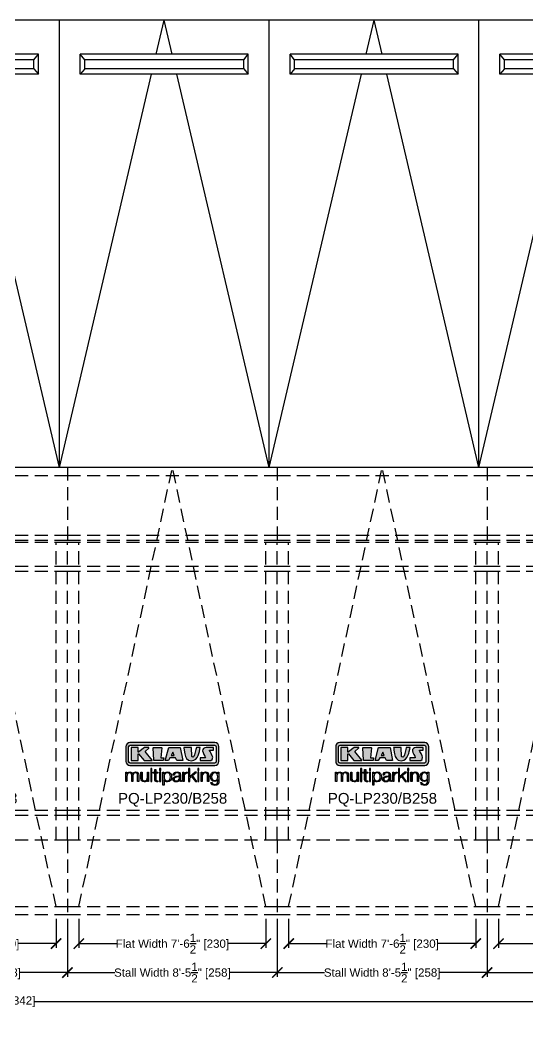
# Model space of a CAD drawing. Extents: x -210816 to 22943, y 10566 to 41486.
# Drawn here: x 20185.5 to 20431.3, y 14154.1 to 14642 of the extents above; entities that cross this region are included whole.
import ezdxf

# ---------------------------------------------------------------- set-up
doc = ezdxf.new("R2010")
doc.units = 0
doc.header["$MEASUREMENT"] = 0
doc.linetypes.add('DASHED', pattern=[0.2067, 0.1654, -0.0413])
doc.linetypes.add('HIDDEN', pattern=[9.525, 6.35, -3.175])
doc.layers.get('0').update_dxf_attribs({"linetype": 'CONTINUOUS'})
doc.layers.get('DEFPOINTS').update_dxf_attribs({"linetype": 'CONTINUOUS'})
for name, color, linetype in [('DIM', 6, 'CONTINUOUS'), ('KLAUS', 30, 'CONTINUOUS'), ('LOGO', 7, 'CONTINUOUS')]:
    doc.layers.add(name, color=color, linetype=linetype)
doc.styles.get("Standard").update_dxf_attribs({"font": 'arial.ttf'})
doc.dimstyles.get("Standard").update_dxf_attribs({"dimtxt": 5, "dimasz": 5, "dimexe": 2, "dimexo": 2, "dimgap": 0.09, "dimtad": 0, "dimtih": 1, "dimtoh": 1, "dimdec": 1, "dimzin": 0, "dimdsep": 46, "dimlunit": 4, "dimtxsty": 'Standard', "dimblk": 'ARCHTICK', "dimcen": -0.09, "dimadec": 0, "dimazin": 0, "dimtfac": 1, "dimtdec": 4, "dimtofl": 0, "dimtmove": 0, "dimatfit": 3, "dimldrblk": 'ARCHTICK', "dimfxl": 1, "dimtolj": 1, "dimtzin": 0, "dimarcsym": 0})

# ---------------------------------------------------------------- blocks, each defined once
blk = doc.blocks.new('KLAUS')
at = {"layer": 'LOGO'}
h = blk.add_hatch(color=8, dxfattribs=at)
h.dxf.hatch_style = 2
edge = h.paths.add_edge_path()
edge.add_spline(control_points=[(3.6, 29.09), (2.88, 29.09), (2.3, 28.51), (2.3, 27.8), (2.3, 27.8), (2.3, 16.11), (2.3, 16.11), (2.3, 15.39), (2.88, 14.81), (3.6, 14.81), (3.6, 14.81), (71.16, 14.81), (71.16, 14.81), (71.88, 14.81), (72.46, 15.39), (72.46, 16.11), (72.46, 16.11), (72.46, 27.8), (72.46, 27.8), (72.46, 28.51), (71.88, 29.09), (71.16, 29.09), (71.16, 29.09), (3.6, 29.09), (3.6, 29.09), (3.6, 29.09), (3.6, 29.09), (3.6, 29.09)], knot_values=[0, 0, 0, 0, 1, 1, 1, 2, 2, 2, 3, 3, 3, 4, 4, 4, 5, 5, 5, 6, 6, 6, 7, 7, 7, 8, 8, 8, 9, 9, 9, 9], degree=3, periodic=0)
edge = h.paths.add_edge_path()
edge.add_spline(control_points=[(3.35, 31.23), (3.35, 31.23), (71.47, 31.23), (71.47, 31.23), (73.26, 31.23), (74.71, 29.77), (74.71, 27.99), (74.71, 27.99), (74.71, 16.17), (74.71, 16.17), (74.71, 14.38), (73.26, 12.93), (71.47, 12.93), (71.47, 12.93), (3.35, 12.93), (3.35, 12.93), (1.56, 12.93), (0.11, 14.38), (0.11, 16.17), (0.11, 16.17), (0.11, 27.99), (0.11, 27.99), (0.11, 29.77), (1.56, 31.23), (3.35, 31.23), (3.35, 31.23), (3.35, 31.23), (3.35, 31.23)], knot_values=[0, 0, 0, 0, 1, 1, 1, 2, 2, 2, 3, 3, 3, 4, 4, 4, 5, 5, 5, 6, 6, 6, 7, 7, 7, 8, 8, 8, 9, 9, 9, 9], degree=3, periodic=0)
h = blk.add_hatch(color=8, dxfattribs=at)
h.dxf.hatch_style = 2
edge = h.paths.add_edge_path()
edge.add_spline(control_points=[(4.5, 27.33), (4.5, 27.33), (9.7, 27.33), (9.7, 27.33), (9.84, 27.33), (9.96, 27.22), (9.96, 27.08), (9.96, 27.08), (9.96, 23.69), (9.96, 23.69), (9.96, 23.69), (9.94, 23.64), (10.04, 23.59), (10.14, 23.53), (10.2, 23.57), (10.2, 23.57), (10.2, 23.57), (10.51, 23.75), (10.51, 23.75), (10.51, 23.75), (14.94, 27.33), (14.94, 27.33), (14.94, 27.33), (18.41, 27.33), (18.41, 27.33), (18.41, 27.33), (18.49, 27.33), (18.56, 27.2), (18.65, 27.04), (18.53, 26.91), (18.53, 26.91), (18.53, 26.91), (15.49, 24.11), (15.49, 24.11), (15.49, 24.11), (21.14, 17.06), (21.14, 17.06), (21.14, 17.06), (21.13, 16.91), (21.13, 16.91), (21.08, 16.84), (20.99, 16.82), (20.99, 16.82), (20.99, 16.82), (14.7, 16.82), (14.7, 16.82), (14.7, 16.82), (10.26, 22.17), (10.26, 22.17), (10.26, 22.17), (10.19, 22.24), (10.08, 22.21), (9.97, 22.18), (9.96, 22.11), (9.96, 22.11), (9.96, 22.11), (9.96, 17.08), (9.96, 17.08), (9.96, 16.94), (9.84, 16.82), (9.7, 16.82), (9.7, 16.82), (4.5, 16.82), (4.5, 16.82), (4.36, 16.82), (4.25, 16.94), (4.25, 17.08), (4.25, 17.08), (4.25, 27.08), (4.25, 27.08), (4.25, 27.22), (4.36, 27.33), (4.5, 27.33), (4.5, 27.33), (4.5, 27.33), (4.5, 27.33)], knot_values=[0, 0, 0, 0, 1, 1, 1, 2, 2, 2, 3, 3, 3, 4, 4, 4, 5, 5, 5, 6, 6, 6, 7, 7, 7, 8, 8, 8, 9, 9, 9, 10, 10, 10, 11, 11, 11, 12, 12, 12, 13, 13, 13, 14, 14, 14, 15, 15, 15, 16, 16, 16, 17, 17, 17, 18, 18, 18, 19, 19, 19, 20, 20, 20, 21, 21, 21, 22, 22, 22, 23, 23, 23, 24, 24, 24, 25, 25, 25, 25], degree=3, periodic=0)
h = blk.add_hatch(color=8, dxfattribs=at)
h.dxf.hatch_style = 2
h.paths.add_polyline_path([(22.42, 17.06), (21.97, 27.15), (22.24, 27.33), (28.55, 27.33), (28.86, 26.97), (28.01, 19.08), (30.26, 19.07), (30.44, 18.95), (30.08, 16.95), (29.49, 16.82), (22.6, 16.82)])
h = blk.add_hatch(color=8, dxfattribs=at)
h.paths.add_polyline_path([(36.52, 21.01), (38.93, 21.01), (37.87, 23.57)])
h.paths.add_polyline_path([(34.52, 27.33), (43.65, 27.33), (45.76, 16.94), (45.57, 16.82), (40.83, 16.82), (39.89, 18.95), (35.42, 18.95), (34.27, 16.82), (31.78, 16.82), (31.66, 17)])
h = blk.add_hatch(color=8, dxfattribs=at)
h.dxf.hatch_style = 2
edge = h.paths.add_edge_path()
edge.add_spline(control_points=[(52.69, 27.32), (52.69, 27.32), (52.88, 20.14), (52.88, 20.14), (53.01, 19.89), (53.2, 19.77), (53.43, 19.71), (53.91, 19.59), (54.43, 19.57), (54.64, 20.03), (55.23, 21.34), (56.27, 25.45), (56.6, 27.33), (56.6, 27.33), (59.77, 27.33), (59.77, 27.33), (58.77, 23.9), (58.56, 16.82), (52.63, 16.76), (48.72, 16.72), (48.01, 19.35), (47.27, 22.24), (46.89, 23.68), (46.54, 27.33), (46.54, 27.33), (46.54, 27.33), (52.69, 27.32), (52.69, 27.32), (52.69, 27.32), (52.69, 27.32), (52.69, 27.32)], knot_values=[0, 0, 0, 0, 1, 1, 1, 2, 2, 2, 3, 3, 3, 4, 4, 4, 5, 5, 5, 6, 6, 6, 7, 7, 7, 8, 8, 8, 9, 9, 9, 10, 10, 10, 10], degree=3, periodic=0)
h = blk.add_hatch(color=8, dxfattribs=at)
h.dxf.hatch_style = 2
edge = h.paths.add_edge_path()
edge.add_spline(control_points=[(64.46, 27.33), (64.46, 27.33), (70.31, 27.33), (70.31, 27.33), (70.31, 26.52), (70.31, 26.02), (70.31, 25.12), (70.31, 25.12), (67.3, 25.12), (67.3, 25.12), (67.24, 25.04), (67.25, 25.11), (67.25, 24.91), (67.25, 24.88), (69.73, 20.38), (69.73, 19.57), (69.73, 16.4), (67.22, 16.81), (65.9, 16.82), (65.9, 16.82), (59.59, 16.82), (59.59, 16.82), (59.59, 17.76), (59.59, 18.23), (59.59, 19.14), (59.59, 19.14), (63.75, 19.14), (63.75, 19.14), (63.82, 19.22), (63.81, 19.11), (63.81, 19.31), (63.81, 20.32), (61.58, 23.06), (61.58, 24.63), (61.58, 26.33), (62.83, 27.34), (64.46, 27.33), (64.46, 27.33), (64.46, 27.33), (64.46, 27.33)], knot_values=[0, 0, 0, 0, 1, 1, 1, 2, 2, 2, 3, 3, 3, 4, 4, 4, 5, 5, 5, 6, 6, 6, 7, 7, 7, 8, 8, 8, 9, 9, 9, 10, 10, 10, 11, 11, 11, 12, 12, 12, 13, 13, 13, 13], degree=3, periodic=0)
h = blk.add_hatch(color=30, dxfattribs=at)
h.dxf.hatch_style = 2
h.paths.add_polyline_path([(20.07, 0), (20.99, 0), (20.99, 10.45), (20.07, 10.45)])
h = blk.add_hatch(color=30, dxfattribs=at)
h.dxf.hatch_style = 2
edge = h.paths.add_edge_path()
edge.add_spline(control_points=[(24.22, 9.82), (24.22, 9.82), (23.3, 9.82), (23.3, 9.82), (23.3, 9.82), (23.3, 7.55), (23.3, 7.55), (23.3, 7.55), (21.98, 7.55), (21.98, 7.55), (21.98, 7.55), (21.98, 6.78), (21.98, 6.78), (21.98, 6.78), (23.3, 6.78), (23.3, 6.78), (23.3, 6.78), (23.3, 1.61), (23.3, 1.61), (23.28, 0.32), (23.71, -0.09), (24.94, -0.09), (25.22, -0.09), (25.48, -0.06), (25.76, -0.06), (25.76, -0.06), (25.76, 0.73), (25.76, 0.73), (25.5, 0.7), (25.23, 0.69), (24.97, 0.69), (24.31, 0.73), (24.22, 1.08), (24.22, 1.68), (24.22, 1.68), (24.22, 6.78), (24.22, 6.78), (24.22, 6.78), (25.76, 6.78), (25.76, 6.78), (25.76, 6.78), (25.76, 7.55), (25.76, 7.55), (25.76, 7.55), (24.22, 7.55), (24.22, 7.55), (24.22, 7.55), (24.22, 9.82), (24.22, 9.82), (24.22, 9.82), (24.22, 9.82), (24.22, 9.82)], knot_values=[0, 0, 0, 0, 1, 1, 1, 2, 2, 2, 3, 3, 3, 4, 4, 4, 5, 5, 5, 6, 6, 6, 7, 7, 7, 8, 8, 8, 9, 9, 9, 10, 10, 10, 11, 11, 11, 12, 12, 12, 13, 13, 13, 14, 14, 14, 15, 15, 15, 16, 16, 16, 17, 17, 17, 17], degree=3, periodic=0)
h = blk.add_hatch(color=30, dxfattribs=at)
h.paths.add_polyline_path([(27.1, 0), (28.03, 0), (28.03, 7.55), (27.1, 7.55)])
h.paths.add_polyline_path([(27.1, 8.98), (28.03, 8.98), (28.03, 10.45), (27.1, 10.45)])
h = blk.add_hatch(color=30, dxfattribs=at)
h.dxf.hatch_style = 2
h.paths.add_polyline_path([(50.4, 0), (51.32, 0), (51.32, 2.87), (52.82, 4.11), (55.8, 0), (56.96, 0), (53.52, 4.76), (56.74, 7.55), (55.51, 7.55), (51.32, 3.89), (51.32, 10.45), (50.4, 10.45)])
h = blk.add_hatch(color=30, dxfattribs=at)
h.paths.add_polyline_path([(57.74, 0), (58.66, 0), (58.66, 7.55), (57.74, 7.55)])
h.paths.add_polyline_path([(57.74, 8.98), (58.66, 8.98), (58.66, 10.45), (57.74, 10.45)])
h = blk.add_hatch(color=30, dxfattribs=at)
h.dxf.hatch_style = 2
edge = h.paths.add_edge_path()
edge.add_spline(control_points=[(0, 0), (0, 0), (0.92, 0), (0.92, 0), (0.92, 0), (0.92, 4.22), (0.92, 4.22), (0.94, 5.8), (1.58, 7), (3.18, 7), (4.35, 7), (4.77, 6.15), (4.76, 5.12), (4.76, 5.12), (4.76, 0), (4.76, 0), (4.76, 0), (5.68, 0), (5.68, 0), (5.68, 0), (5.68, 4.27), (5.68, 4.27), (5.68, 5.68), (6.14, 7), (7.73, 7), (9.05, 7), (9.52, 6.32), (9.52, 5.08), (9.52, 5.08), (9.52, 0), (9.52, 0), (9.52, 0), (10.44, 0), (10.44, 0), (10.44, 0), (10.44, 5.12), (10.44, 5.12), (10.44, 6.91), (9.59, 7.77), (7.94, 7.77), (6.94, 7.77), (5.99, 7.29), (5.54, 6.3), (5.26, 7.29), (4.36, 7.77), (3.37, 7.77), (2.17, 7.77), (1.38, 7.19), (0.89, 6.28), (0.89, 6.28), (0.85, 6.28), (0.85, 6.28), (0.85, 6.28), (0.85, 7.55), (0.85, 7.55), (0.85, 7.55), (0, 7.55), (0, 7.55), (0, 7.55), (0, 0), (0, 0), (0, 0), (0, 0), (0, 0)], knot_values=[0, 0, 0, 0, 1, 1, 1, 2, 2, 2, 3, 3, 3, 4, 4, 4, 5, 5, 5, 6, 6, 6, 7, 7, 7, 8, 8, 8, 9, 9, 9, 10, 10, 10, 11, 11, 11, 12, 12, 12, 13, 13, 13, 14, 14, 14, 15, 15, 15, 16, 16, 16, 17, 17, 17, 18, 18, 18, 19, 19, 19, 20, 20, 20, 21, 21, 21, 21], degree=3, periodic=0)
h = blk.add_hatch(color=30, dxfattribs=at)
h.dxf.hatch_style = 2
edge = h.paths.add_edge_path()
edge.add_spline(control_points=[(18.31, 7.55), (18.31, 7.55), (17.39, 7.55), (17.39, 7.55), (17.39, 7.55), (17.39, 3.59), (17.39, 3.59), (17.39, 2.05), (16.7, 0.56), (15.12, 0.56), (13.66, 0.56), (13.15, 1.27), (13.1, 2.64), (13.1, 2.64), (13.1, 7.55), (13.1, 7.55), (13.1, 7.55), (12.18, 7.55), (12.18, 7.55), (12.18, 7.55), (12.18, 2.65), (12.18, 2.65), (12.18, 0.89), (12.93, -0.22), (14.83, -0.22), (15.96, -0.22), (16.95, 0.35), (17.44, 1.36), (17.44, 1.36), (17.47, 1.36), (17.47, 1.36), (17.47, 1.36), (17.47, 0), (17.47, 0), (17.47, 0), (18.31, 0), (18.31, 0), (18.31, 0), (18.31, 7.55), (18.31, 7.55), (18.31, 7.55), (18.31, 7.55), (18.31, 7.55)], knot_values=[0, 0, 0, 0, 1, 1, 1, 2, 2, 2, 3, 3, 3, 4, 4, 4, 5, 5, 5, 6, 6, 6, 7, 7, 7, 8, 8, 8, 9, 9, 9, 10, 10, 10, 11, 11, 11, 12, 12, 12, 13, 13, 13, 14, 14, 14, 14], degree=3, periodic=0)
h = blk.add_hatch(color=30, dxfattribs=at)
edge = h.paths.add_edge_path()
edge.add_spline(control_points=[(35.84, 3.78), (35.84, 2.21), (35.12, 0.56), (33.37, 0.56), (31.4, 0.56), (30.72, 2.21), (30.72, 3.78), (30.72, 5.49), (31.33, 7), (33.37, 7), (35.12, 7), (35.84, 5.34), (35.84, 3.78), (35.84, 3.78), (35.84, 3.78), (35.84, 3.78)], knot_values=[0, 0, 0, 0, 1, 1, 1, 2, 2, 2, 3, 3, 3, 4, 4, 4, 5, 5, 5, 5], degree=3, periodic=0)
edge = h.paths.add_edge_path()
edge.add_spline(control_points=[(29.79, -2.8), (29.79, -2.8), (30.72, -2.8), (30.72, -2.8), (30.72, -2.8), (30.72, 1.43), (30.72, 1.43), (30.72, 1.43), (30.74, 1.43), (30.74, 1.43), (31.14, 0.35), (32.24, -0.22), (33.37, -0.22), (35.66, -0.22), (36.76, 1.64), (36.76, 3.78), (36.76, 5.91), (35.66, 7.77), (33.37, 7.77), (32.15, 7.77), (31.1, 7.14), (30.67, 6.12), (30.67, 6.12), (30.64, 6.12), (30.64, 6.12), (30.64, 6.12), (30.64, 7.55), (30.64, 7.55), (30.64, 7.55), (29.79, 7.55), (29.79, 7.55), (29.79, 7.55), (29.79, -2.8), (29.79, -2.8), (29.79, -2.8), (29.79, -2.8), (29.79, -2.8)], knot_values=[0, 0, 0, 0, 1, 1, 1, 2, 2, 2, 3, 3, 3, 4, 4, 4, 5, 5, 5, 6, 6, 6, 7, 7, 7, 8, 8, 8, 9, 9, 9, 10, 10, 10, 11, 11, 11, 12, 12, 12, 12], degree=3, periodic=0)
h = blk.add_hatch(color=30, dxfattribs=at)
edge = h.paths.add_edge_path()
edge.add_spline(control_points=[(43.03, 2.93), (43.04, 1.45), (41.8, 0.56), (40.39, 0.56), (39.53, 0.56), (38.71, 1.13), (38.71, 2.05), (38.71, 3.53), (40.66, 3.51), (42.22, 3.79), (42.47, 3.84), (42.88, 3.91), (43, 4.13), (43, 4.13), (43.03, 4.13), (43.03, 4.13), (43.03, 4.13), (43.03, 2.93), (43.03, 2.93), (43.03, 2.93), (43.03, 2.93), (43.03, 2.93)], knot_values=[0, 0, 0, 0, 1, 1, 1, 2, 2, 2, 3, 3, 3, 4, 4, 4, 5, 5, 5, 6, 6, 6, 7, 7, 7, 7], degree=3, periodic=0)
edge = h.paths.add_edge_path()
edge.add_spline(control_points=[(39.03, 5.24), (39.06, 6.47), (39.91, 7), (41.05, 7), (42.14, 7), (43.03, 6.69), (43.03, 5.45), (43.03, 4.61), (42.6, 4.51), (41.84, 4.42), (39.85, 4.19), (37.79, 4.11), (37.79, 1.99), (37.79, 0.47), (38.93, -0.22), (40.32, -0.22), (41.77, -0.22), (42.43, 0.34), (43.07, 1.32), (43.07, 1.32), (43.1, 1.32), (43.1, 1.32), (43.1, 0.53), (43.25, 0), (44.19, 0), (44.43, 0), (44.58, 0.01), (44.79, 0.06), (44.79, 0.06), (44.79, 0.83), (44.79, 0.83), (44.71, 0.81), (44.6, 0.78), (44.49, 0.78), (44.13, 0.78), (43.95, 0.98), (43.95, 1.33), (43.95, 1.33), (43.95, 5.34), (43.95, 5.34), (43.95, 7.36), (42.5, 7.77), (41.17, 7.77), (39.44, 7.77), (38.2, 7.01), (38.11, 5.24), (38.11, 5.24), (39.03, 5.24), (39.03, 5.24), (39.03, 5.24), (39.03, 5.24), (39.03, 5.24)], knot_values=[0, 0, 0, 0, 1, 1, 1, 2, 2, 2, 3, 3, 3, 4, 4, 4, 5, 5, 5, 6, 6, 6, 7, 7, 7, 8, 8, 8, 9, 9, 9, 10, 10, 10, 11, 11, 11, 12, 12, 12, 13, 13, 13, 14, 14, 14, 15, 15, 15, 16, 16, 16, 17, 17, 17, 17], degree=3, periodic=0)
h = blk.add_hatch(color=30, dxfattribs=at)
h.dxf.hatch_style = 2
edge = h.paths.add_edge_path()
edge.add_spline(control_points=[(45.79, 0), (45.79, 0), (46.71, 0), (46.71, 0), (46.71, 0), (46.71, 4.03), (46.71, 4.03), (46.71, 5.59), (47.85, 6.82), (49.52, 6.73), (49.52, 6.73), (49.52, 7.66), (49.52, 7.66), (48.16, 7.72), (47.14, 7), (46.67, 5.78), (46.67, 5.78), (46.64, 5.78), (46.64, 5.78), (46.64, 5.78), (46.64, 7.55), (46.64, 7.55), (46.64, 7.55), (45.79, 7.55), (45.79, 7.55), (45.79, 7.55), (45.79, 0), (45.79, 0), (45.79, 0), (45.79, 0), (45.79, 0)], knot_values=[0, 0, 0, 0, 1, 1, 1, 2, 2, 2, 3, 3, 3, 4, 4, 4, 5, 5, 5, 6, 6, 6, 7, 7, 7, 8, 8, 8, 9, 9, 9, 10, 10, 10, 10], degree=3, periodic=0)
h = blk.add_hatch(color=30, dxfattribs=at)
h.dxf.hatch_style = 2
edge = h.paths.add_edge_path()
edge.add_spline(control_points=[(60.41, 0), (60.41, 0), (61.33, 0), (61.33, 0), (61.33, 0), (61.33, 4.41), (61.33, 4.41), (61.36, 5.89), (62.24, 7), (63.7, 7), (65.2, 7), (65.62, 6.02), (65.62, 4.71), (65.62, 4.71), (65.62, 0), (65.62, 0), (65.62, 0), (66.54, 0), (66.54, 0), (66.54, 0), (66.54, 4.86), (66.54, 4.86), (66.54, 6.66), (65.9, 7.77), (63.78, 7.77), (62.71, 7.77), (61.7, 7.16), (61.36, 6.25), (61.36, 6.25), (61.33, 6.25), (61.33, 6.25), (61.33, 6.25), (61.33, 7.55), (61.33, 7.55), (61.33, 7.55), (60.41, 7.55), (60.41, 7.55), (60.41, 7.55), (60.41, 0), (60.41, 0), (60.41, 0), (60.41, 0), (60.41, 0)], knot_values=[0, 0, 0, 0, 1, 1, 1, 2, 2, 2, 3, 3, 3, 4, 4, 4, 5, 5, 5, 6, 6, 6, 7, 7, 7, 8, 8, 8, 9, 9, 9, 10, 10, 10, 11, 11, 11, 12, 12, 12, 13, 13, 13, 14, 14, 14, 14], degree=3, periodic=0)
h = blk.add_hatch(color=30, dxfattribs=at)
edge = h.paths.add_edge_path()
edge.add_spline(control_points=[(71.32, 0.86), (69.62, 0.86), (68.83, 2.34), (68.83, 3.86), (68.83, 5.43), (69.56, 7), (71.32, 7), (73.06, 7), (73.75, 5.34), (73.75, 3.86), (73.75, 2.33), (72.91, 0.86), (71.32, 0.86), (71.32, 0.86), (71.32, 0.86), (71.32, 0.86)], knot_values=[0, 0, 0, 0, 1, 1, 1, 2, 2, 2, 3, 3, 3, 4, 4, 4, 5, 5, 5, 5], degree=3, periodic=0)
edge = h.paths.add_edge_path()
edge.add_spline(control_points=[(74.67, 7.55), (74.67, 7.55), (73.75, 7.55), (73.75, 7.55), (73.75, 7.55), (73.75, 6.25), (73.75, 6.25), (73.75, 6.25), (73.72, 6.25), (73.72, 6.25), (73.35, 7.09), (72.41, 7.77), (71.32, 7.77), (69.13, 7.77), (67.9, 6.05), (67.9, 3.97), (67.9, 1.82), (68.9, 0.09), (71.32, 0.09), (72.4, 0.09), (73.29, 0.72), (73.72, 1.64), (73.72, 1.64), (73.75, 1.64), (73.75, 1.64), (73.75, 1.64), (73.75, 0.61), (73.75, 0.61), (73.75, -1.23), (73.01, -2.24), (71.32, -2.24), (70.29, -2.24), (69.31, -1.85), (69.1, -0.73), (69.1, -0.73), (68.18, -0.73), (68.18, -0.73), (68.31, -2.34), (69.81, -3.02), (71.32, -3.02), (73.79, -3.02), (74.65, -1.64), (74.67, 0.61), (74.67, 0.61), (74.67, 7.55), (74.67, 7.55), (74.67, 7.55), (74.67, 7.55), (74.67, 7.55)], knot_values=[0, 0, 0, 0, 1, 1, 1, 2, 2, 2, 3, 3, 3, 4, 4, 4, 5, 5, 5, 6, 6, 6, 7, 7, 7, 8, 8, 8, 9, 9, 9, 10, 10, 10, 11, 11, 11, 12, 12, 12, 13, 13, 13, 14, 14, 14, 15, 15, 15, 16, 16, 16, 16], degree=3, periodic=0)
for points in [[(22.42, 17.06), (21.97, 27.15), (22.24, 27.33), (28.55, 27.33), (28.86, 26.97), (28.01, 19.08), (30.26, 19.07), (30.44, 18.95), (30.08, 16.95), (29.49, 16.82), (22.6, 16.82), (22.42, 17.06), (22.42, 17.06)], [(34.52, 27.33), (43.65, 27.33), (45.76, 16.94), (45.57, 16.82), (40.83, 16.82), (39.89, 18.95), (35.42, 18.95), (34.27, 16.82), (31.78, 16.82), (31.66, 17), (34.52, 27.33), (34.52, 27.33)], [(36.52, 21.01), (38.93, 21.01), (37.87, 23.57), (36.52, 21.01), (36.52, 21.01)], [(20.07, 0), (20.99, 0), (20.99, 10.45), (20.07, 10.45), (20.07, 0), (20.07, 0)], [(27.1, 8.98), (28.03, 8.98), (28.03, 10.45), (27.1, 10.45), (27.1, 8.98), (27.1, 8.98)], [(50.4, 0), (51.32, 0), (51.32, 2.87), (52.82, 4.11), (55.8, 0), (56.96, 0), (53.52, 4.76), (56.74, 7.55), (55.51, 7.55), (51.32, 3.89), (51.32, 10.45), (50.4, 10.45), (50.4, 0), (50.4, 0)], [(57.74, 8.98), (58.66, 8.98), (58.66, 10.45), (57.74, 10.45), (57.74, 8.98), (57.74, 8.98)], [(27.1, 0), (28.03, 0), (28.03, 7.55), (27.1, 7.55), (27.1, 0), (27.1, 0)], [(57.74, 0), (58.66, 0), (58.66, 7.55), (57.74, 7.55), (57.74, 0), (57.74, 0)]]:
    blk.add_lwpolyline(points, dxfattribs=at)
for points, knots in [([(3.35, 31.23), (3.35, 31.23), (71.47, 31.23), (71.47, 31.23), (73.26, 31.23), (74.71, 29.77), (74.71, 27.99), (74.71, 27.99), (74.71, 16.17), (74.71, 16.17), (74.71, 14.38), (73.26, 12.93), (71.47, 12.93), (71.47, 12.93), (3.35, 12.93), (3.35, 12.93), (1.56, 12.93), (0.11, 14.38), (0.11, 16.17), (0.11, 16.17), (0.11, 27.99), (0.11, 27.99), (0.11, 29.77), (1.56, 31.23), (3.35, 31.23), (3.35, 31.23), (3.35, 31.23), (3.35, 31.23)], [0, 0, 0, 0, 1, 1, 1, 2, 2, 2, 3, 3, 3, 4, 4, 4, 5, 5, 5, 6, 6, 6, 7, 7, 7, 8, 8, 8, 9, 9, 9, 9]), ([(3.6, 29.09), (2.88, 29.09), (2.3, 28.51), (2.3, 27.8), (2.3, 27.8), (2.3, 16.11), (2.3, 16.11), (2.3, 15.39), (2.88, 14.81), (3.6, 14.81), (3.6, 14.81), (71.16, 14.81), (71.16, 14.81), (71.88, 14.81), (72.46, 15.39), (72.46, 16.11), (72.46, 16.11), (72.46, 27.8), (72.46, 27.8), (72.46, 28.51), (71.88, 29.09), (71.16, 29.09), (71.16, 29.09), (3.6, 29.09), (3.6, 29.09), (3.6, 29.09), (3.6, 29.09), (3.6, 29.09)], [0, 0, 0, 0, 1, 1, 1, 2, 2, 2, 3, 3, 3, 4, 4, 4, 5, 5, 5, 6, 6, 6, 7, 7, 7, 8, 8, 8, 9, 9, 9, 9]), ([(4.5, 27.33), (4.5, 27.33), (9.7, 27.33), (9.7, 27.33), (9.84, 27.33), (9.96, 27.22), (9.96, 27.08), (9.96, 27.08), (9.96, 23.69), (9.96, 23.69), (9.96, 23.69), (9.94, 23.64), (10.04, 23.59), (10.14, 23.53), (10.2, 23.57), (10.2, 23.57), (10.2, 23.57), (10.51, 23.75), (10.51, 23.75), (10.51, 23.75), (14.94, 27.33), (14.94, 27.33), (14.94, 27.33), (18.41, 27.33), (18.41, 27.33), (18.41, 27.33), (18.49, 27.33), (18.56, 27.2), (18.65, 27.04), (18.53, 26.91), (18.53, 26.91), (18.53, 26.91), (15.49, 24.11), (15.49, 24.11), (15.49, 24.11), (21.14, 17.06), (21.14, 17.06), (21.14, 17.06), (21.13, 16.91), (21.13, 16.91), (21.08, 16.84), (20.99, 16.82), (20.99, 16.82), (20.99, 16.82), (14.7, 16.82), (14.7, 16.82), (14.7, 16.82), (10.26, 22.17), (10.26, 22.17), (10.26, 22.17), (10.19, 22.24), (10.08, 22.21), (9.97, 22.18), (9.96, 22.11), (9.96, 22.11), (9.96, 22.11), (9.96, 17.08), (9.96, 17.08), (9.96, 16.94), (9.84, 16.82), (9.7, 16.82), (9.7, 16.82), (4.5, 16.82), (4.5, 16.82), (4.36, 16.82), (4.25, 16.94), (4.25, 17.08), (4.25, 17.08), (4.25, 27.08), (4.25, 27.08), (4.25, 27.22), (4.36, 27.33), (4.5, 27.33), (4.5, 27.33), (4.5, 27.33), (4.5, 27.33)], [0, 0, 0, 0, 1, 1, 1, 2, 2, 2, 3, 3, 3, 4, 4, 4, 5, 5, 5, 6, 6, 6, 7, 7, 7, 8, 8, 8, 9, 9, 9, 10, 10, 10, 11, 11, 11, 12, 12, 12, 13, 13, 13, 14, 14, 14, 15, 15, 15, 16, 16, 16, 17, 17, 17, 18, 18, 18, 19, 19, 19, 20, 20, 20, 21, 21, 21, 22, 22, 22, 23, 23, 23, 24, 24, 24, 25, 25, 25, 25]), ([(52.69, 27.32), (52.69, 27.32), (52.88, 20.14), (52.88, 20.14), (53.01, 19.89), (53.2, 19.77), (53.43, 19.71), (53.91, 19.59), (54.43, 19.57), (54.64, 20.03), (55.23, 21.34), (56.27, 25.45), (56.6, 27.33), (56.6, 27.33), (59.77, 27.33), (59.77, 27.33), (58.77, 23.9), (58.56, 16.82), (52.63, 16.76), (48.72, 16.72), (48.01, 19.35), (47.27, 22.24), (46.89, 23.68), (46.54, 27.33), (46.54, 27.33), (46.54, 27.33), (52.69, 27.32), (52.69, 27.32), (52.69, 27.32), (52.69, 27.32), (52.69, 27.32)], [0, 0, 0, 0, 1, 1, 1, 2, 2, 2, 3, 3, 3, 4, 4, 4, 5, 5, 5, 6, 6, 6, 7, 7, 7, 8, 8, 8, 9, 9, 9, 10, 10, 10, 10]), ([(64.46, 27.33), (64.46, 27.33), (70.31, 27.33), (70.31, 27.33), (70.31, 26.52), (70.31, 26.02), (70.31, 25.12), (70.31, 25.12), (67.3, 25.12), (67.3, 25.12), (67.24, 25.04), (67.25, 25.11), (67.25, 24.91), (67.25, 24.88), (69.73, 20.38), (69.73, 19.57), (69.73, 16.4), (67.22, 16.81), (65.9, 16.82), (65.9, 16.82), (59.59, 16.82), (59.59, 16.82), (59.59, 17.76), (59.59, 18.23), (59.59, 19.14), (59.59, 19.14), (63.75, 19.14), (63.75, 19.14), (63.82, 19.22), (63.81, 19.11), (63.81, 19.31), (63.81, 20.32), (61.58, 23.06), (61.58, 24.63), (61.58, 26.33), (62.83, 27.34), (64.46, 27.33), (64.46, 27.33), (64.46, 27.33), (64.46, 27.33)], [0, 0, 0, 0, 1, 1, 1, 2, 2, 2, 3, 3, 3, 4, 4, 4, 5, 5, 5, 6, 6, 6, 7, 7, 7, 8, 8, 8, 9, 9, 9, 10, 10, 10, 11, 11, 11, 12, 12, 12, 13, 13, 13, 13]), ([(24.22, 9.82), (24.22, 9.82), (23.3, 9.82), (23.3, 9.82), (23.3, 9.82), (23.3, 7.55), (23.3, 7.55), (23.3, 7.55), (21.98, 7.55), (21.98, 7.55), (21.98, 7.55), (21.98, 6.78), (21.98, 6.78), (21.98, 6.78), (23.3, 6.78), (23.3, 6.78), (23.3, 6.78), (23.3, 1.61), (23.3, 1.61), (23.28, 0.32), (23.71, -0.09), (24.94, -0.09), (25.22, -0.09), (25.48, -0.06), (25.76, -0.06), (25.76, -0.06), (25.76, 0.73), (25.76, 0.73), (25.5, 0.7), (25.23, 0.69), (24.97, 0.69), (24.31, 0.73), (24.22, 1.08), (24.22, 1.68), (24.22, 1.68), (24.22, 6.78), (24.22, 6.78), (24.22, 6.78), (25.76, 6.78), (25.76, 6.78), (25.76, 6.78), (25.76, 7.55), (25.76, 7.55), (25.76, 7.55), (24.22, 7.55), (24.22, 7.55), (24.22, 7.55), (24.22, 9.82), (24.22, 9.82), (24.22, 9.82), (24.22, 9.82), (24.22, 9.82)], [0, 0, 0, 0, 1, 1, 1, 2, 2, 2, 3, 3, 3, 4, 4, 4, 5, 5, 5, 6, 6, 6, 7, 7, 7, 8, 8, 8, 9, 9, 9, 10, 10, 10, 11, 11, 11, 12, 12, 12, 13, 13, 13, 14, 14, 14, 15, 15, 15, 16, 16, 16, 17, 17, 17, 17]), ([(0, 0), (0, 0), (0.92, 0), (0.92, 0), (0.92, 0), (0.92, 4.22), (0.92, 4.22), (0.94, 5.8), (1.58, 7), (3.18, 7), (4.35, 7), (4.77, 6.15), (4.76, 5.12), (4.76, 5.12), (4.76, 0), (4.76, 0), (4.76, 0), (5.68, 0), (5.68, 0), (5.68, 0), (5.68, 4.27), (5.68, 4.27), (5.68, 5.68), (6.14, 7), (7.73, 7), (9.05, 7), (9.52, 6.32), (9.52, 5.08), (9.52, 5.08), (9.52, 0), (9.52, 0), (9.52, 0), (10.44, 0), (10.44, 0), (10.44, 0), (10.44, 5.12), (10.44, 5.12), (10.44, 6.91), (9.59, 7.77), (7.94, 7.77), (6.94, 7.77), (5.99, 7.29), (5.54, 6.3), (5.26, 7.29), (4.36, 7.77), (3.37, 7.77), (2.17, 7.77), (1.38, 7.19), (0.89, 6.28), (0.89, 6.28), (0.85, 6.28), (0.85, 6.28), (0.85, 6.28), (0.85, 7.55), (0.85, 7.55), (0.85, 7.55), (0, 7.55), (0, 7.55), (0, 7.55), (0, 0), (0, 0), (0, 0), (0, 0), (0, 0)], [0, 0, 0, 0, 1, 1, 1, 2, 2, 2, 3, 3, 3, 4, 4, 4, 5, 5, 5, 6, 6, 6, 7, 7, 7, 8, 8, 8, 9, 9, 9, 10, 10, 10, 11, 11, 11, 12, 12, 12, 13, 13, 13, 14, 14, 14, 15, 15, 15, 16, 16, 16, 17, 17, 17, 18, 18, 18, 19, 19, 19, 20, 20, 20, 21, 21, 21, 21]), ([(18.31, 7.55), (18.31, 7.55), (17.39, 7.55), (17.39, 7.55), (17.39, 7.55), (17.39, 3.59), (17.39, 3.59), (17.39, 2.05), (16.7, 0.56), (15.12, 0.56), (13.66, 0.56), (13.15, 1.27), (13.1, 2.64), (13.1, 2.64), (13.1, 7.55), (13.1, 7.55), (13.1, 7.55), (12.18, 7.55), (12.18, 7.55), (12.18, 7.55), (12.18, 2.65), (12.18, 2.65), (12.18, 0.89), (12.93, -0.22), (14.83, -0.22), (15.96, -0.22), (16.95, 0.35), (17.44, 1.36), (17.44, 1.36), (17.47, 1.36), (17.47, 1.36), (17.47, 1.36), (17.47, 0), (17.47, 0), (17.47, 0), (18.31, 0), (18.31, 0), (18.31, 0), (18.31, 7.55), (18.31, 7.55), (18.31, 7.55), (18.31, 7.55), (18.31, 7.55)], [0, 0, 0, 0, 1, 1, 1, 2, 2, 2, 3, 3, 3, 4, 4, 4, 5, 5, 5, 6, 6, 6, 7, 7, 7, 8, 8, 8, 9, 9, 9, 10, 10, 10, 11, 11, 11, 12, 12, 12, 13, 13, 13, 14, 14, 14, 14]), ([(29.79, -2.8), (29.79, -2.8), (30.72, -2.8), (30.72, -2.8), (30.72, -2.8), (30.72, 1.43), (30.72, 1.43), (30.72, 1.43), (30.74, 1.43), (30.74, 1.43), (31.14, 0.35), (32.24, -0.22), (33.37, -0.22), (35.66, -0.22), (36.76, 1.64), (36.76, 3.78), (36.76, 5.91), (35.66, 7.77), (33.37, 7.77), (32.15, 7.77), (31.1, 7.14), (30.67, 6.12), (30.67, 6.12), (30.64, 6.12), (30.64, 6.12), (30.64, 6.12), (30.64, 7.55), (30.64, 7.55), (30.64, 7.55), (29.79, 7.55), (29.79, 7.55), (29.79, 7.55), (29.79, -2.8), (29.79, -2.8), (29.79, -2.8), (29.79, -2.8), (29.79, -2.8)], [0, 0, 0, 0, 1, 1, 1, 2, 2, 2, 3, 3, 3, 4, 4, 4, 5, 5, 5, 6, 6, 6, 7, 7, 7, 8, 8, 8, 9, 9, 9, 10, 10, 10, 11, 11, 11, 12, 12, 12, 12]), ([(35.84, 3.78), (35.84, 2.21), (35.12, 0.56), (33.37, 0.56), (31.4, 0.56), (30.72, 2.21), (30.72, 3.78), (30.72, 5.49), (31.33, 7), (33.37, 7), (35.12, 7), (35.84, 5.34), (35.84, 3.78), (35.84, 3.78), (35.84, 3.78), (35.84, 3.78)], [0, 0, 0, 0, 1, 1, 1, 2, 2, 2, 3, 3, 3, 4, 4, 4, 5, 5, 5, 5]), ([(39.03, 5.24), (39.06, 6.47), (39.91, 7), (41.05, 7), (42.14, 7), (43.03, 6.69), (43.03, 5.45), (43.03, 4.61), (42.6, 4.51), (41.84, 4.42), (39.85, 4.19), (37.79, 4.11), (37.79, 1.99), (37.79, 0.47), (38.93, -0.22), (40.32, -0.22), (41.77, -0.22), (42.43, 0.34), (43.07, 1.32), (43.07, 1.32), (43.1, 1.32), (43.1, 1.32), (43.1, 0.53), (43.25, 0), (44.19, 0), (44.43, 0), (44.58, 0.01), (44.79, 0.06), (44.79, 0.06), (44.79, 0.83), (44.79, 0.83), (44.71, 0.81), (44.6, 0.78), (44.49, 0.78), (44.13, 0.78), (43.95, 0.98), (43.95, 1.33), (43.95, 1.33), (43.95, 5.34), (43.95, 5.34), (43.95, 7.36), (42.5, 7.77), (41.17, 7.77), (39.44, 7.77), (38.2, 7.01), (38.11, 5.24), (38.11, 5.24), (39.03, 5.24), (39.03, 5.24), (39.03, 5.24), (39.03, 5.24), (39.03, 5.24)], [0, 0, 0, 0, 1, 1, 1, 2, 2, 2, 3, 3, 3, 4, 4, 4, 5, 5, 5, 6, 6, 6, 7, 7, 7, 8, 8, 8, 9, 9, 9, 10, 10, 10, 11, 11, 11, 12, 12, 12, 13, 13, 13, 14, 14, 14, 15, 15, 15, 16, 16, 16, 17, 17, 17, 17]), ([(43.03, 2.93), (43.04, 1.45), (41.8, 0.56), (40.39, 0.56), (39.53, 0.56), (38.71, 1.13), (38.71, 2.05), (38.71, 3.53), (40.66, 3.51), (42.22, 3.79), (42.47, 3.84), (42.88, 3.91), (43, 4.13), (43, 4.13), (43.03, 4.13), (43.03, 4.13), (43.03, 4.13), (43.03, 2.93), (43.03, 2.93), (43.03, 2.93), (43.03, 2.93), (43.03, 2.93)], [0, 0, 0, 0, 1, 1, 1, 2, 2, 2, 3, 3, 3, 4, 4, 4, 5, 5, 5, 6, 6, 6, 7, 7, 7, 7]), ([(45.79, 0), (45.79, 0), (46.71, 0), (46.71, 0), (46.71, 0), (46.71, 4.03), (46.71, 4.03), (46.71, 5.59), (47.85, 6.82), (49.52, 6.73), (49.52, 6.73), (49.52, 7.66), (49.52, 7.66), (48.16, 7.72), (47.14, 7), (46.67, 5.78), (46.67, 5.78), (46.64, 5.78), (46.64, 5.78), (46.64, 5.78), (46.64, 7.55), (46.64, 7.55), (46.64, 7.55), (45.79, 7.55), (45.79, 7.55), (45.79, 7.55), (45.79, 0), (45.79, 0), (45.79, 0), (45.79, 0), (45.79, 0)], [0, 0, 0, 0, 1, 1, 1, 2, 2, 2, 3, 3, 3, 4, 4, 4, 5, 5, 5, 6, 6, 6, 7, 7, 7, 8, 8, 8, 9, 9, 9, 10, 10, 10, 10]), ([(60.41, 0), (60.41, 0), (61.33, 0), (61.33, 0), (61.33, 0), (61.33, 4.41), (61.33, 4.41), (61.36, 5.89), (62.24, 7), (63.7, 7), (65.2, 7), (65.62, 6.02), (65.62, 4.71), (65.62, 4.71), (65.62, 0), (65.62, 0), (65.62, 0), (66.54, 0), (66.54, 0), (66.54, 0), (66.54, 4.86), (66.54, 4.86), (66.54, 6.66), (65.9, 7.77), (63.78, 7.77), (62.71, 7.77), (61.7, 7.16), (61.36, 6.25), (61.36, 6.25), (61.33, 6.25), (61.33, 6.25), (61.33, 6.25), (61.33, 7.55), (61.33, 7.55), (61.33, 7.55), (60.41, 7.55), (60.41, 7.55), (60.41, 7.55), (60.41, 0), (60.41, 0), (60.41, 0), (60.41, 0), (60.41, 0)], [0, 0, 0, 0, 1, 1, 1, 2, 2, 2, 3, 3, 3, 4, 4, 4, 5, 5, 5, 6, 6, 6, 7, 7, 7, 8, 8, 8, 9, 9, 9, 10, 10, 10, 11, 11, 11, 12, 12, 12, 13, 13, 13, 14, 14, 14, 14]), ([(74.67, 7.55), (74.67, 7.55), (73.75, 7.55), (73.75, 7.55), (73.75, 7.55), (73.75, 6.25), (73.75, 6.25), (73.75, 6.25), (73.72, 6.25), (73.72, 6.25), (73.35, 7.09), (72.41, 7.77), (71.32, 7.77), (69.13, 7.77), (67.9, 6.05), (67.9, 3.97), (67.9, 1.82), (68.9, 0.09), (71.32, 0.09), (72.4, 0.09), (73.29, 0.72), (73.72, 1.64), (73.72, 1.64), (73.75, 1.64), (73.75, 1.64), (73.75, 1.64), (73.75, 0.61), (73.75, 0.61), (73.75, -1.23), (73.01, -2.24), (71.32, -2.24), (70.29, -2.24), (69.31, -1.85), (69.1, -0.73), (69.1, -0.73), (68.18, -0.73), (68.18, -0.73), (68.31, -2.34), (69.81, -3.02), (71.32, -3.02), (73.79, -3.02), (74.65, -1.64), (74.67, 0.61), (74.67, 0.61), (74.67, 7.55), (74.67, 7.55), (74.67, 7.55), (74.67, 7.55), (74.67, 7.55)], [0, 0, 0, 0, 1, 1, 1, 2, 2, 2, 3, 3, 3, 4, 4, 4, 5, 5, 5, 6, 6, 6, 7, 7, 7, 8, 8, 8, 9, 9, 9, 10, 10, 10, 11, 11, 11, 12, 12, 12, 13, 13, 13, 14, 14, 14, 15, 15, 15, 16, 16, 16, 16]), ([(71.32, 0.86), (69.62, 0.86), (68.83, 2.34), (68.83, 3.86), (68.83, 5.43), (69.56, 7), (71.32, 7), (73.06, 7), (73.75, 5.34), (73.75, 3.86), (73.75, 2.33), (72.91, 0.86), (71.32, 0.86), (71.32, 0.86), (71.32, 0.86), (71.32, 0.86)], [0, 0, 0, 0, 1, 1, 1, 2, 2, 2, 3, 3, 3, 4, 4, 4, 5, 5, 5, 5])]:
    blk.add_open_spline(points, degree=3, knots=knots, dxfattribs=at)
blk = doc.blocks.new('A$C30689')
at = {"layer": 'KLAUS', "color": 4, "linetype": 'HIDDEN'}
for p, q in [((101.57, 216.53), (0, 216.53)), ((0, 216.53), (0, 180.31)), ((101.57, 216.53), (101.57, 180.31)), ((0, 212.6), (101.57, 212.6)), ((0, 36.22), (0, 0)), ((101.57, 36.22), (101.57, 0)), ((0, 3.94), (101.57, 3.94)), ((101.57, 0), (0, 0))]:
    blk.add_line(p, q, dxfattribs=at)
at = {"layer": 'KLAUS', "linetype": 'HIDDEN'}
for p, q in [((5.51, 3.94), (50.79, 216.53)), ((96.06, 3.94), (50.79, 216.53)), ((0, 180.31), (101.57, 180.31)), ((0, 36.22), (0, 180.31)), ((5.51, 36.22), (5.51, 180.31)), ((96.06, 36.22), (96.06, 180.31)), ((101.57, 36.22), (101.57, 180.31)), ((0, 36.22), (101.57, 36.22))]:
    blk.add_line(p, q, dxfattribs=at)
at = {"layer": 'KLAUS', "color": 3, "linetype": 'HIDDEN'}
for p, q in [((101.57, 183.51), (0, 183.51)), ((101.57, 181.14), (0, 181.14))]:
    blk.add_line(p, q, dxfattribs=at)
at = {"layer": 'KLAUS', "color": 2, "linetype": 'HIDDEN'}
for p, q in [((101.57, 168.5), (0, 168.5)), ((101.57, 166.14), (0, 166.14)), ((101.57, 50.39), (0, 50.39)), ((101.57, 48.03), (0, 48.03))]:
    blk.add_line(p, q, dxfattribs=at)
at = {"layer": 'KLAUS', "linetype": 'DASHED', "xscale": 0.6042342747489289, "yscale": 0.6042342747559075, "zscale": 0.604234274745576, "rotation": 0.01107024451872799}
blk.add_blockref('KLAUS', (28.21, 64.44), dxfattribs=at)
at = {"layer": 'KLAUS', "linetype": 'DASHED'}
blk.add_text('PQ-LP230/B258', height=5.1969, dxfattribs=at).set_placement((24.48, 53.74))
blk = doc.blocks.new('A$C19187')
at = {"layer": 'DIM'}
for p in [(410.24, 0), (511.81, 0), (613.39, 0), (714.96, 0)]:
    blk.add_blockref('A$C30689', p, dxfattribs=at)
blk = doc.blocks.new('A$C28643')
for p, q in [((0, 0), (0, 216.53)), ((101.57, 216.53), (0, 216.53)), ((46.92, 200.03), (50.79, 216.53)), ((54.66, 200.03), (50.79, 216.53)), ((101.57, 0), (101.57, 216.53)), ((91.46, 200.03), (10.11, 200.03)), ((10.11, 190.33), (10.11, 200.03)), ((12.33, 197.32), (10.11, 200.03)), ((89.25, 197.32), (91.46, 200.03)), ((91.46, 190.33), (91.46, 200.03)), ((12.33, 193.03), (12.33, 197.32)), ((89.25, 197.32), (12.33, 197.32)), ((89.25, 193.03), (89.25, 197.32)), ((0, 0), (44.64, 190.33)), ((12.33, 193.03), (10.11, 190.33)), ((91.46, 190.33), (10.11, 190.33)), ((89.25, 193.03), (12.33, 193.03)), ((101.57, 0), (56.93, 190.33)), ((89.25, 193.03), (91.46, 190.33)), ((101.57, 0), (0, 0))]:
    blk.add_line(p, q)
blk = doc.blocks.new('A$C15066')
for p in [(406.3, 0), (507.87, 0), (609.45, 0), (711.02, 0)]:
    blk.add_blockref('A$C28643', p)
blk = doc.blocks.new('_ARCHTICK')
at = {"color": 0, "linetype": 'ByBlock', "const_width": 0.15}
blk.add_lwpolyline([(-0.5, -0.5), (0.5, 0.5)], dxfattribs=at)
blk = doc.blocks.new('*D18251')
at = {"layer": 'DEFPOINTS', "color": 0}
for p in [(19696.57, 14208.92), (20618.62, 14208.92), (20618.62, 14166.79)]:
    blk.add_point(p, dxfattribs=at)
at = {"layer": 'DIM', "color": 0, "lineweight": -2}
for p, q in [((19696.57, 14206.92), (19696.57, 14164.79)), ((20618.62, 14206.92), (20618.62, 14164.79)), ((19696.57, 14166.79), (20122.62, 14166.79)), ((20618.62, 14166.79), (20192.57, 14166.79))]:
    blk.add_line(p, q, dxfattribs=at)
at = {"layer": 'DIM', "color": 0, "lineweight": -2, "xscale": 5, "yscale": 5, "zscale": 5, "rotation": 180}
blk.add_blockref('_ARCHTICK', (19696.57, 14166.79), dxfattribs=at)
at = {"layer": 'DIM', "color": 0, "lineweight": -2, "xscale": 5, "yscale": 5, "zscale": 5}
blk.add_blockref('_ARCHTICK', (20618.62, 14166.79), dxfattribs=at)
at = {"layer": 'DIM', "color": 0, "insert": (20157.6, 14166.79), "char_height": 4, "attachment_point": 5}
blk.add_mtext('\\A1;System Width 76\'-10" [2342]', dxfattribs=at)
blk = doc.blocks.new('*D18302')
at = {"layer": 'DEFPOINTS', "color": 0}
for p in [(20106.81, 14208.92), (20208.39, 14208.92), (20208.39, 14180.91)]:
    blk.add_point(p, dxfattribs=at)
at = {"layer": 'DIM', "color": 0, "lineweight": -2}
for p, q in [((20106.81, 14206.92), (20106.81, 14178.91)), ((20208.39, 14206.92), (20208.39, 14178.91)), ((20106.81, 14180.91), (20129.69, 14180.91)), ((20208.39, 14180.91), (20185.51, 14180.91))]:
    blk.add_line(p, q, dxfattribs=at)
at = {"layer": 'DIM', "color": 0, "lineweight": -2, "xscale": 5, "yscale": 5, "zscale": 5, "rotation": 180}
blk.add_blockref('_ARCHTICK', (20106.81, 14180.91), dxfattribs=at)
at = {"layer": 'DIM', "color": 0, "lineweight": -2, "xscale": 5, "yscale": 5, "zscale": 5}
blk.add_blockref('_ARCHTICK', (20208.39, 14180.91), dxfattribs=at)
at = {"layer": 'DIM', "color": 0, "insert": (20157.6, 14180.91), "char_height": 4, "attachment_point": 5}
blk.add_mtext('\\A1;Stall Width 8\'-5{\\H1.000000x;\\S1/2;}" [258]', dxfattribs=at)
blk = doc.blocks.new('*D18303')
at = {"layer": 'DEFPOINTS', "color": 0}
for p in [(20112.32, 14208.92), (20202.87, 14208.92), (20202.87, 14194.91)]:
    blk.add_point(p, dxfattribs=at)
at = {"layer": 'DIM', "color": 0, "lineweight": -2}
for p, q in [((20112.32, 14206.92), (20112.32, 14192.91)), ((20202.87, 14206.92), (20202.87, 14192.91)), ((20112.32, 14194.91), (20130.56, 14194.91)), ((20202.87, 14194.91), (20184.63, 14194.91))]:
    blk.add_line(p, q, dxfattribs=at)
at = {"layer": 'DIM', "color": 0, "lineweight": -2, "xscale": 5, "yscale": 5, "zscale": 5, "rotation": 180}
blk.add_blockref('_ARCHTICK', (20112.32, 14194.91), dxfattribs=at)
at = {"layer": 'DIM', "color": 0, "lineweight": -2, "xscale": 5, "yscale": 5, "zscale": 5}
blk.add_blockref('_ARCHTICK', (20202.87, 14194.91), dxfattribs=at)
at = {"layer": 'DIM', "color": 0, "insert": (20157.6, 14194.91), "char_height": 4, "attachment_point": 5}
blk.add_mtext('\\A1;Flat Width 7\'-6{\\H1.000000x;\\S1/2;}" [230]', dxfattribs=at)
blk = doc.blocks.new('*D18304')
at = {"layer": 'DEFPOINTS', "color": 0}
for p in [(20309.96, 14208.92), (20411.54, 14208.92), (20411.54, 14180.91)]:
    blk.add_point(p, dxfattribs=at)
at = {"layer": 'DIM', "color": 0, "lineweight": -2}
for p, q in [((20309.96, 14206.92), (20309.96, 14178.91)), ((20411.54, 14206.92), (20411.54, 14178.91)), ((20309.96, 14180.91), (20332.84, 14180.91)), ((20411.54, 14180.91), (20388.66, 14180.91))]:
    blk.add_line(p, q, dxfattribs=at)
at = {"layer": 'DIM', "color": 0, "lineweight": -2, "xscale": 5, "yscale": 5, "zscale": 5, "rotation": 180}
blk.add_blockref('_ARCHTICK', (20309.96, 14180.91), dxfattribs=at)
at = {"layer": 'DIM', "color": 0, "lineweight": -2, "xscale": 5, "yscale": 5, "zscale": 5}
blk.add_blockref('_ARCHTICK', (20411.54, 14180.91), dxfattribs=at)
at = {"layer": 'DIM', "color": 0, "insert": (20360.75, 14180.91), "char_height": 4, "attachment_point": 5}
blk.add_mtext('\\A1;Stall Width 8\'-5{\\H1.000000x;\\S1/2;}" [258]', dxfattribs=at)
blk = doc.blocks.new('*D18305')
at = {"layer": 'DEFPOINTS', "color": 0}
for p in [(20315.47, 14208.92), (20406.02, 14208.92), (20406.02, 14194.91)]:
    blk.add_point(p, dxfattribs=at)
at = {"layer": 'DIM', "color": 0, "lineweight": -2}
for p, q in [((20315.47, 14206.92), (20315.47, 14192.91)), ((20406.02, 14206.92), (20406.02, 14192.91)), ((20315.47, 14194.91), (20333.71, 14194.91)), ((20406.02, 14194.91), (20387.78, 14194.91))]:
    blk.add_line(p, q, dxfattribs=at)
at = {"layer": 'DIM', "color": 0, "lineweight": -2, "xscale": 5, "yscale": 5, "zscale": 5, "rotation": 180}
blk.add_blockref('_ARCHTICK', (20315.47, 14194.91), dxfattribs=at)
at = {"layer": 'DIM', "color": 0, "lineweight": -2, "xscale": 5, "yscale": 5, "zscale": 5}
blk.add_blockref('_ARCHTICK', (20406.02, 14194.91), dxfattribs=at)
at = {"layer": 'DIM', "color": 0, "insert": (20360.75, 14194.91), "char_height": 4, "attachment_point": 5}
blk.add_mtext('\\A1;Flat Width 7\'-6{\\H1.000000x;\\S1/2;}" [230]', dxfattribs=at)
blk = doc.blocks.new('*D18306')
at = {"layer": 'DEFPOINTS', "color": 0}
for p in [(20208.39, 14208.92), (20309.96, 14208.92), (20309.96, 14180.91)]:
    blk.add_point(p, dxfattribs=at)
at = {"layer": 'DIM', "color": 0, "lineweight": -2}
for p, q in [((20208.39, 14206.92), (20208.39, 14178.91)), ((20309.96, 14206.92), (20309.96, 14178.91)), ((20208.39, 14180.91), (20231.26, 14180.91)), ((20309.96, 14180.91), (20287.09, 14180.91))]:
    blk.add_line(p, q, dxfattribs=at)
at = {"layer": 'DIM', "color": 0, "lineweight": -2, "xscale": 5, "yscale": 5, "zscale": 5, "rotation": 180}
blk.add_blockref('_ARCHTICK', (20208.39, 14180.91), dxfattribs=at)
at = {"layer": 'DIM', "color": 0, "lineweight": -2, "xscale": 5, "yscale": 5, "zscale": 5}
blk.add_blockref('_ARCHTICK', (20309.96, 14180.91), dxfattribs=at)
at = {"layer": 'DIM', "color": 0, "insert": (20259.17, 14180.91), "char_height": 4, "attachment_point": 5}
blk.add_mtext('\\A1;Stall Width 8\'-5{\\H1.000000x;\\S1/2;}" [258]', dxfattribs=at)
blk = doc.blocks.new('*D18307')
at = {"layer": 'DEFPOINTS', "color": 0}
for p in [(20213.9, 14208.92), (20304.45, 14208.92), (20304.45, 14194.91)]:
    blk.add_point(p, dxfattribs=at)
at = {"layer": 'DIM', "color": 0, "lineweight": -2}
for p, q in [((20213.9, 14206.92), (20213.9, 14192.91)), ((20304.45, 14206.92), (20304.45, 14192.91)), ((20213.9, 14194.91), (20232.14, 14194.91)), ((20304.45, 14194.91), (20286.21, 14194.91))]:
    blk.add_line(p, q, dxfattribs=at)
at = {"layer": 'DIM', "color": 0, "lineweight": -2, "xscale": 5, "yscale": 5, "zscale": 5, "rotation": 180}
blk.add_blockref('_ARCHTICK', (20213.9, 14194.91), dxfattribs=at)
at = {"layer": 'DIM', "color": 0, "lineweight": -2, "xscale": 5, "yscale": 5, "zscale": 5}
blk.add_blockref('_ARCHTICK', (20304.45, 14194.91), dxfattribs=at)
at = {"layer": 'DIM', "color": 0, "insert": (20259.17, 14194.91), "char_height": 4, "attachment_point": 5}
blk.add_mtext('\\A1;Flat Width 7\'-6{\\H1.000000x;\\S1/2;}" [230]', dxfattribs=at)
blk = doc.blocks.new('*D18308')
at = {"layer": 'DEFPOINTS', "color": 0}
for p in [(20411.54, 14208.92), (20513.11, 14208.92), (20513.11, 14180.91)]:
    blk.add_point(p, dxfattribs=at)
at = {"layer": 'DIM', "color": 0, "lineweight": -2}
for p, q in [((20411.54, 14206.92), (20411.54, 14178.91)), ((20513.11, 14206.92), (20513.11, 14178.91)), ((20411.54, 14180.91), (20434.41, 14180.91)), ((20513.11, 14180.91), (20490.23, 14180.91))]:
    blk.add_line(p, q, dxfattribs=at)
at = {"layer": 'DIM', "color": 0, "lineweight": -2, "xscale": 5, "yscale": 5, "zscale": 5, "rotation": 180}
blk.add_blockref('_ARCHTICK', (20411.54, 14180.91), dxfattribs=at)
at = {"layer": 'DIM', "color": 0, "lineweight": -2, "xscale": 5, "yscale": 5, "zscale": 5}
blk.add_blockref('_ARCHTICK', (20513.11, 14180.91), dxfattribs=at)
at = {"layer": 'DIM', "color": 0, "insert": (20462.32, 14180.91), "char_height": 4, "attachment_point": 5}
blk.add_mtext('\\A1;Stall Width 8\'-5{\\H1.000000x;\\S1/2;}" [258]', dxfattribs=at)
blk = doc.blocks.new('*D18309')
at = {"layer": 'DEFPOINTS', "color": 0}
for p in [(20417.05, 14208.92), (20507.6, 14208.92), (20507.6, 14194.91)]:
    blk.add_point(p, dxfattribs=at)
at = {"layer": 'DIM', "color": 0, "lineweight": -2}
for p, q in [((20417.05, 14206.92), (20417.05, 14192.91)), ((20507.6, 14206.92), (20507.6, 14192.91)), ((20417.05, 14194.91), (20435.29, 14194.91)), ((20507.6, 14194.91), (20489.36, 14194.91))]:
    blk.add_line(p, q, dxfattribs=at)
at = {"layer": 'DIM', "color": 0, "lineweight": -2, "xscale": 5, "yscale": 5, "zscale": 5, "rotation": 180}
blk.add_blockref('_ARCHTICK', (20417.05, 14194.91), dxfattribs=at)
at = {"layer": 'DIM', "color": 0, "lineweight": -2, "xscale": 5, "yscale": 5, "zscale": 5}
blk.add_blockref('_ARCHTICK', (20507.6, 14194.91), dxfattribs=at)
at = {"layer": 'DIM', "color": 0, "insert": (20462.32, 14194.91), "char_height": 4, "attachment_point": 5}
blk.add_mtext('\\A1;Flat Width 7\'-6{\\H1.000000x;\\S1/2;}" [230]', dxfattribs=at)

msp = doc.modelspace()

# ---------------------------------------------------------------- block references
msp.add_blockref('A$C15066', (19696.57, 14425.46))
at = {"layer": 'DIM'}
msp.add_blockref('A$C19187', (19696.57, 14208.92), dxfattribs=at)

# ---------------------------------------------------------------- dimensions: what is measured, and where the dimension line sits
for base, p1, p2, text, picture, middle in [((20618.6219, 14166.7939), (19696.5748, 14208.922), (20618.6219, 14208.922), 'System Width <>', '*D18251', (20157.5983, 14166.7939)), ((20208.39, 14180.91), (20106.81, 14208.92), (20208.39, 14208.92), 'Stall Width <>', '*D18302', (20157.6, 14180.91)), ((20202.8739, 14194.9131), (20112.3228, 14208.922), (20202.8739, 14208.922), 'Flat Width <>', '*D18303', (20157.5983, 14194.9131)), ((20309.96, 14180.91), (20208.39, 14208.92), (20309.96, 14208.92), 'Stall Width <>', '*D18306', (20259.17, 14180.91)), ((20304.4487, 14194.9131), (20213.8975, 14208.922), (20304.4487, 14208.922), 'Flat Width <>', '*D18307', (20259.1731, 14194.9131)), ((20411.54, 14180.91), (20309.96, 14208.92), (20411.54, 14208.92), 'Stall Width <>', '*D18304', (20360.75, 14180.91)), ((20406.0235, 14194.9131), (20315.4723, 14208.922), (20406.0235, 14208.922), 'Flat Width <>', '*D18305', (20360.7479, 14194.9131)), ((20513.11, 14180.91), (20411.54, 14208.92), (20513.11, 14208.92), 'Stall Width <>', '*D18308', (20462.32, 14180.91)), ((20507.5983, 14194.9131), (20417.0471, 14208.922), (20507.5983, 14208.922), 'Flat Width <>', '*D18309', (20462.3227, 14194.9131))]:
    dim = msp.add_linear_dim(base=base, p1=p1, p2=p2, text=text, dimstyle='Standard', override={"dimtxt": 4}, dxfattribs=at)
    dim.commit()
    dim.dimension.update_dxf_attribs({"geometry": picture, "text_midpoint": middle})

doc.saveas('drawing.dxf')
